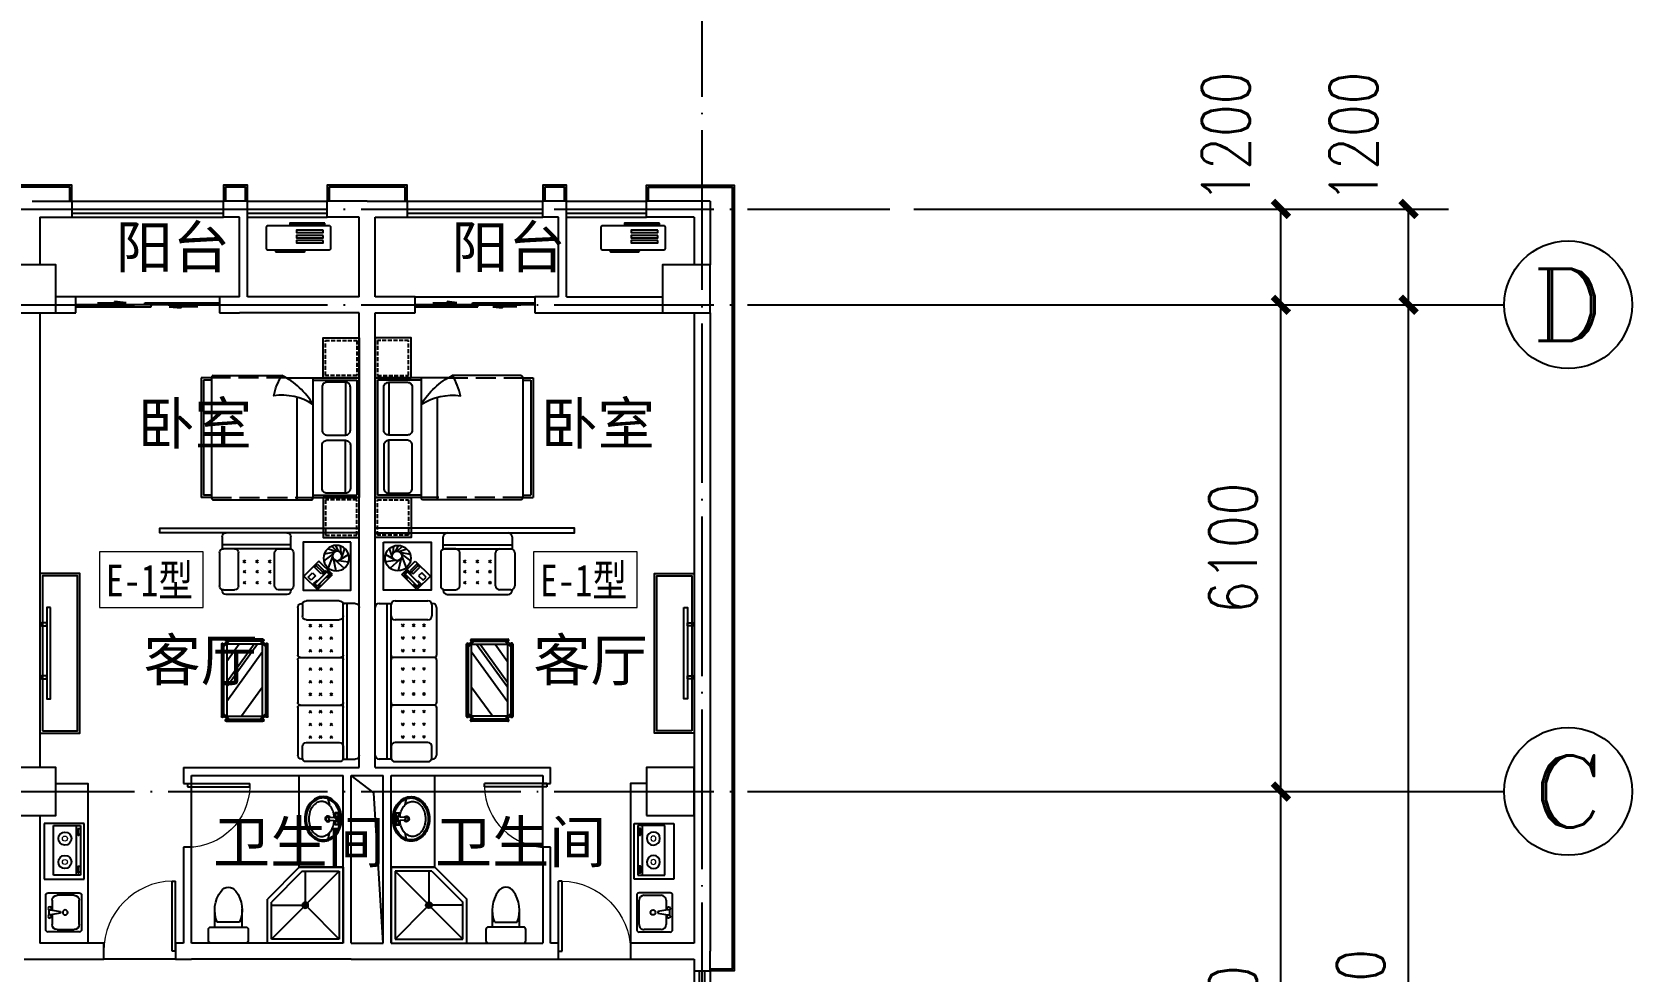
# Model space of a CAD drawing. Extents: x 122060 to 300410, y -425997 to -174060.
# Drawn here: x 241098 to 261150, y -328451 to -316682 of the extents above; entities that cross this region are included whole.
import ezdxf
from ezdxf.enums import TextEntityAlignment as Align

# ---------------------------------------------------------------- set-up
doc = ezdxf.new("R2010")
doc.units = 0
doc.header["$LTSCALE"] = 1000
doc.header["$MEASUREMENT"] = 0
doc.linetypes.add('DASH', pattern=[0.35, 0.25, -0.1])
doc.linetypes.add('DOTE', pattern=[2.42, 2, -0.2, 0.02, -0.2])
doc.layers.get('0').update_dxf_attribs({"linetype": 'CONTINUOUS'})
doc.layers.get('Defpoints').update_dxf_attribs({"linetype": 'CONTINUOUS'})
for name, color, linetype in [('AXIS', 3, 'CONTINUOUS'), ('AXIS_TEXT', 7, 'CONTINUOUS'), ('BALCONY', 6, 'CONTINUOUS'), ('DOTE', 1, 'CONTINUOUS'), ('WALL', 255, 'CONTINUOUS'), ('WINDOW', 4, 'CONTINUOUS'), ('WR-COLUMN', 255, 'CONTINUOUS'), ('WR-WALL', 255, 'CONTINUOUS'), ('厨卫', 8, 'CONTINUOUS'), ('家具', 8, 'CONTINUOUS'), ('平面看线', 8, 'CONTINUOUS'), ('石材', 41, 'CONTINUOUS'), ('空调', 8, 'CONTINUOUS')]:
    doc.layers.add(name, color=color, linetype=linetype)
doc.layers.add('PUB_TEXT', color=7, linetype='CONTINUOUS', lineweight=0)
doc.styles.add('_TCH_AXIS', font='COMPLEX', dxfattribs={"bigfont": 'GBCBIG'})
doc.styles.add('COMPLEX', font='COMPLEX')
doc.styles.add('dim_font', font='SIMPLEX.shx', dxfattribs={"width": 0.8})
doc.styles.add('宋体', font='SimSun.ttf')
doc.styles.add('黑体', font='SIMHEI.TTF', dxfattribs={"width": 0.8})
doc.dimstyles.new('DIMN200', dxfattribs={"dimscale": 2, "dimtxt": 300, "dimasz": 100, "dimexe": 250, "dimexo": 300, "dimgap": 150, "dimtad": 1, "dimdec": 0, "dimzin": 0, "dimdsep": 46, "dimtxsty": 'dim_font', "dimblk": 'ARCHTICK', "dimcen": 0.09, "dimclrt": 7, "dimazin": 2, "dimtfac": 1, "dimtdec": 0, "dimtix": 1, "dimtmove": 2, "dimatfit": 3, "dimfxl": 0, "dimtolj": 1, "dimtzin": 0, "dimarcsym": 0})

# ---------------------------------------------------------------- blocks, each defined once
blk = doc.blocks.new('dgfgf')
at = {"layer": '家具'}
blk.add_lwpolyline([(7597, -62676), (7147, -62676), (7147, -63176), (7597, -63176), (7597, -62676), (7517, -62676)], dxfattribs=at)
at = {"layer": '家具', "color": 251, "linetype": 'DASH', "ltscale": 0.2}
blk.add_lwpolyline([(7567, -62706), (7177, -62706), (7177, -63146), (7567, -63146)], close=True, dxfattribs=at)
blk = doc.blocks.new('A$C72813290')
at = {"layer": '家具'}
for p, q in [((579, 500), (579, 2010)), ((1830, 2030), (599, 2030)), ((779, 753), (779, 2030)), ((579, 2000), (0, 2000)), ((0, 500), (0, 2000)), ((30, 530), (30, 1970)), ((579, 1970), (30, 1970)), ((170, 1945), (170, 1283)), ((1850, 500), (1850, 2000)), ((1850, 2000), (1980, 2000)), ((1850, 1970), (1950, 1970)), ((1950, 530), (1950, 1970)), ((1980, 500), (1980, 2000)), ((170, 555), (170, 1217)), ((912, 500), (0, 500)), ((579, 530), (30, 530)), ((1830, 470), (967, 470)), ((1850, 530), (1950, 530)), ((1850, 500), (1980, 500))]:
    blk.add_line(p, q, dxfattribs=at)
at = {"layer": '家具', "linetype": 'DASH'}
for p, q in [((1850, 2000), (579, 2000)), ((912, 500), (1850, 500))]:
    blk.add_line(p, q, dxfattribs=at)
at = {"layer": '家具'}
for points in [[(170, 1945), (405, 1945, -0.414214), (465, 1885), (465, 1343, -0.414214), (405, 1283), (170, 1283, -0.414214), (110, 1343), (110, 1885, -0.414214)], [(170, 555), (405, 555, 0.414214), (465, 615), (465, 1157, 0.414214), (405, 1217), (170, 1217, 0.414214), (110, 1157), (110, 615, 0.414214)]]:
    blk.add_lwpolyline(points, format="xyb", close=True, dxfattribs=at)
blk.add_lwpolyline([(579, 833, 0.180302), (1071, 725, -0.088637), (967, 470, 28871.271551)], format="xyb", dxfattribs=at)
for centre, radius, start, end in [((599, 2010), 20, 90, 180), ((1819, 2001), 30.7, 357.6884, 69.6917), ((1392, 1313), 944, 210.6075, 243.2773), ((1819, 499), 30.7, 290.3566, 2.3152)]:
    blk.add_arc(centre, radius, start, end, dxfattribs=at)
blk.add_blockref('dgfgf', (-7147, 65176), dxfattribs=at)
at = {"layer": '家具', "xscale": -1, "rotation": 180}
blk.add_blockref('dgfgf', (-7147, -62676), dxfattribs=at)
blk = doc.blocks.new('asfdgdfhfgj')
at = {"layer": '家具'}
for p, q in [((253, 470), (-697, 470)), ((-697, 470), (-697, -80)), ((203, 420), (-647, 420)), ((-647, 420), (-647, -42)), ((-647, 420), (203, -430)), ((203, 420), (-196, 22)), ((203, -430), (203, 420)), ((253, -480), (253, 470)), ((-222, -5), (-222, 20)), ((-297, -480), (-697, -80)), ((-647, -5), (-260, -5)), ((-260, -430), (-647, -42)), ((-247, -5), (-222, -5)), ((-222, -5), (-197, -5)), ((-222, -30), (-222, -5)), ((-222, -430), (-222, -42)), ((-297, -480), (253, -480)), ((-260, -430), (203, -430))]:
    blk.add_line(p, q, dxfattribs=at)
for radius in [37.5, 25]:
    blk.add_circle((-222, -5), radius, dxfattribs=at)
blk = doc.blocks.new('asfdfgfhfg')
at = {"layer": '家具', "color": 6}
for p, q in [((-683, 1543), (-673, 1632)), ((-651, 1566), (-616, 1640)), ((-632, 1568), (-564, 1629)), ((-677, 1466), (-777, 1525)), ((-649, 1450), (-776, 1433)), ((-694, 1502), (-729, 1600)), ((-609, 1454), (-722, 1355)), ((-583, 1478), (-618, 1320)), ((-611, 1564), (-511, 1595)), ((-598, 1556), (-471, 1530)), ((-581, 1533), (-467, 1445)), ((-575, 1501), (-521, 1357))]:
    blk.add_line(p, q, dxfattribs=at)
at = {"layer": '家具'}
for p, q in [((-54, 1595), (-54, 1745)), ((-54, 1645), (809, 1645)), ((-4, 1795), (759, 1795)), ((809, 1745), (809, 1592)), ((-575, 1274), (-405, 1443)), ((-386, 1406), (-471, 1321)), ((-405, 1443), (-216, 1255)), ((-348, 1368), (-386, 1406)), ((-87, 1545), (-87, 1134)), ((-54, 1595), (809, 1595)), ((102, 1595), (-37, 1595)), ((152, 1134), (152, 1545)), ((198, 1453), (229, 1423)), ((229, 1453), (198, 1423)), ((356, 1453), (386, 1423)), ((386, 1453), (356, 1423)), ((514, 1453), (544, 1423)), ((544, 1453), (514, 1423)), ((602, 1134), (602, 1545)), ((652, 1595), (792, 1595)), ((842, 1545), (842, 1134)), ((-386, 1085), (-575, 1274)), ((-556, 1274), (-509, 1227)), ((-504, 1326), (-551, 1278)), ((-551, 1278), (-509, 1236)), ((-532, 1278), (-504, 1307)), ((-532, 1278), (-381, 1128)), ((-509, 1236), (-499, 1245)), ((-509, 1227), (-495, 1241)), ((-462, 1283), (-504, 1326)), ((-353, 1156), (-504, 1307)), ((-452, 1283), (-499, 1330)), ((-471, 1321), (-433, 1283)), ((-471, 1274), (-462, 1283)), ((-466, 1269), (-452, 1283)), ((-452, 1302), (-367, 1387)), ((-433, 1283), (-348, 1368)), ((-216, 1255), (-386, 1085)), ((-325, 1297), (-363, 1260)), ((-363, 1260), (-306, 1203)), ((-268, 1241), (-325, 1297)), ((-306, 1203), (-268, 1241)), ((198, 1326), (229, 1296)), ((229, 1326), (198, 1296)), ((356, 1326), (386, 1296)), ((386, 1326), (356, 1296)), ((514, 1326), (544, 1296)), ((544, 1326), (514, 1296)), ((-424, 1151), (-414, 1161)), ((-381, 1109), (-424, 1151)), ((-386, 1189), (-377, 1198)), ((-334, 1156), (-381, 1109)), ((-381, 1128), (-353, 1156)), ((-377, 1198), (-334, 1156)), ((-54, 1084), (-54, 1075)), ((-37, 1084), (102, 1084)), ((-4, 1025), (759, 1025)), ((198, 1189), (229, 1159)), ((229, 1189), (198, 1159)), ((386, 1189), (356, 1159)), ((356, 1189), (386, 1159)), ((514, 1189), (544, 1159)), ((544, 1189), (514, 1159)), ((792, 1084), (652, 1084)), ((809, 1084), (809, 1075)), ((-909, -988), (-909, 862)), ((-859, 912), (-706, 912)), ((-759, -1038), (-759, 912)), ((-709, -1038), (-709, 912)), ((-709, 755), (-709, 896)), ((-659, 946), (-247, 946)), ((-197, 912), (-189, 912)), ((-197, 896), (-197, 755)), ((-139, 862), (-139, 264)), ((-247, 705), (-659, 705)), ((-546, 651), (-576, 620)), ((-546, 620), (-576, 651)), ((-409, 651), (-439, 620)), ((-409, 620), (-439, 651)), ((-282, 651), (-312, 620)), ((-282, 620), (-312, 651)), ((-546, 463), (-576, 493)), ((-546, 493), (-576, 463)), ((-409, 493), (-439, 463)), ((-409, 463), (-439, 493)), ((-282, 493), (-312, 463)), ((-282, 463), (-312, 493)), ((236, -505), (236, 404)), ((246, 414), (251, 414)), ((261, 368), (333, 440)), ((261, 396), (305, 440)), ((261, -505), (261, 404)), ((287, 455), (287, 450)), ((297, 465), (756, 465)), ((297, 440), (756, 440)), ((791, 368), (719, 440)), ((791, 396), (747, 440)), ((766, 455), (766, 450)), ((791, 404), (791, -505)), ((806, 414), (801, 414)), ((816, 404), (816, -505)), ((-169, 235), (-679, 235)), ((-546, 335), (-576, 305)), ((-546, 305), (-576, 335)), ((-409, 335), (-439, 305)), ((-409, 305), (-439, 335)), ((-282, 335), (-312, 305)), ((-282, 305), (-312, 335)), ((-139, 206), (-139, -332)), ((301, 305), (751, -315)), ((364, 400), (751, -134)), ((407, 400), (751, -75)), ((595, 400), (751, 185)), ((-546, 75), (-576, 105)), ((-546, 105), (-576, 75)), ((-409, 75), (-439, 105)), ((-409, 105), (-439, 75)), ((-282, 75), (-312, 105)), ((-282, 105), (-312, 75)), ((-546, -52), (-576, -82)), ((-546, -82), (-576, -52)), ((-409, -82), (-439, -52)), ((-409, -52), (-439, -82)), ((-282, -82), (-312, -52)), ((-282, -52), (-312, -82)), ((301, -138), (565, -500)), ((-169, -361), (-679, -361)), ((-546, -240), (-576, -210)), ((-546, -210), (-576, -240)), ((-409, -240), (-439, -210)), ((-409, -210), (-439, -240)), ((-282, -240), (-312, -210)), ((-282, -210), (-312, -240)), ((-139, -390), (-139, -988)), ((-546, -431), (-576, -461)), ((-546, -461), (-576, -431)), ((-546, -619), (-576, -588)), ((-546, -588), (-576, -619)), ((-409, -431), (-439, -461)), ((-409, -461), (-439, -431)), ((-409, -588), (-439, -619)), ((-409, -619), (-439, -588)), ((-282, -431), (-312, -461)), ((-282, -461), (-312, -431)), ((-282, -588), (-312, -619)), ((-282, -619), (-312, -588)), ((246, -515), (251, -515)), ((261, -468), (333, -540)), ((261, -496), (305, -540)), ((287, -555), (287, -550)), ((756, -540), (297, -540)), ((756, -565), (297, -565)), ((791, -468), (719, -540)), ((791, -496), (747, -540)), ((766, -555), (766, -550)), ((806, -515), (801, -515)), ((-546, -746), (-576, -776)), ((-546, -776), (-576, -746)), ((-409, -746), (-439, -776)), ((-409, -776), (-439, -746)), ((-282, -746), (-312, -776)), ((-282, -776), (-312, -746)), ((-709, -881), (-709, -1021)), ((-247, -831), (-659, -831)), ((-197, -1021), (-197, -881)), ((-709, -1038), (-859, -1038)), ((-659, -1071), (-247, -1071)), ((-197, -1038), (-189, -1038))]:
    blk.add_line(p, q, dxfattribs=at)
for points in [[(-805, 1679), (-205, 1679), (-205, 1079), (-805, 1079)], [(301, 400), (751, 400), (751, -500), (301, -500)]]:
    blk.add_lwpolyline(points, close=True, dxfattribs=at)
at = {"layer": '家具', "color": 6}
for centre, radius in [((-623, 1480), 160), ((-634, 1508), 60)]:
    blk.add_circle(centre, radius, dxfattribs=at)
at = {"layer": '家具'}
for centre, radius, start, end in [((-4, 1745), 50, 90, 180), ((759, 1745), 50, 0, 90), ((-37, 1545), 50, 90, 180), ((102, 1545), 50, 0, 90), ((652, 1545), 50, 90, 180), ((792, 1545), 50, 0, 90), ((-37, 1134), 50, 180, 270), ((-4, 1075), 50, 180, 270), ((102, 1134), 50, 270, 0), ((652, 1134), 50, 180, 270), ((759, 1075), 50, 270, 0), ((792, 1134), 50, 270, 0), ((-859, 862), 50, 90, 180), ((-659, 896), 50, 90, 180), ((-247, 896), 50, 0, 90), ((-189, 862), 50, 0, 90), ((-659, 755), 50, 180, 270), ((-247, 755), 50, 270, 0), ((246, 404), 10, 90, 180), ((251, 404), 10, 0, 90), ((297, 455), 10, 90, 180), ((297, 450), 10, 180, 270), ((756, 455), 10, 0, 90), ((756, 450), 10, 270, 0), ((801, 404), 10, 90, 180), ((806, 404), 10, 0, 90), ((-679, 265), 30, 180, 270), ((-679, 205), 30, 90, 180), ((-169, 265), 30, 270, 0), ((-169, 205), 30, 0, 90), ((-679, -331), 30, 180, 270), ((-679, -391), 30, 90, 180), ((-169, -331), 30, 270, 0), ((-169, -391), 30, 0, 90), ((246, -505), 10, 180, 270), ((251, -505), 10, 270, 0), ((297, -550), 10, 90, 180), ((297, -555), 10, 180, 270), ((756, -550), 10, 0, 90), ((756, -555), 10, 270, 0), ((801, -505), 10, 180, 270), ((806, -505), 10, 270, 0), ((-859, -988), 50, 180, 270), ((-659, -881), 50, 90, 180), ((-247, -881), 50, 0, 90), ((-189, -988), 50, 270, 0), ((-659, -1021), 50, 180, 270), ((-247, -1021), 50, 270, 0)]:
    blk.add_arc(centre, radius, start, end, dxfattribs=at)
at = {"layer": '家具', "style": 'dim_font', "width": 0.8, "flags": 9}
for tag, p, rotation in [('YSIZE', (377, 1795), 180), ('XSIZE', (377, 1795), 180), ('YSIZE', (-909, -63), 270), ('XSIZE', (-909, -63), 270)]:
    blk.add_attdef(tag, p, '', height=0.5, rotation=rotation, dxfattribs=at)
blk = doc.blocks.new('A$C2FB07499')
at = {"layer": '家具', "ltscale": 0.5}
blk.add_lwpolyline([(500, 0), (0, 0), (0, 2000), (500, 2000)], close=True, dxfattribs=at)
at = {"layer": '家具', "color": 251, "ltscale": 40}
for points in [[(470, 30), (30, 30), (30, 1970), (470, 1970)], [(368, 1572), (415, 1572), (415, 428), (368, 428)], [(415, 1381), (480, 1381), (480, 1343), (415, 1343)], [(415, 717), (480, 717), (480, 679), (415, 679)]]:
    blk.add_lwpolyline(points, close=True, dxfattribs=at)
blk = doc.blocks.new('safedgdhgfh')
at = {"layer": '厨卫', "linetype": 'Continuous'}
for p, q in [((-352, -356), (-352, 344)), ((-352, 344), (148, 344)), ((148, 344), (148, -356)), ((148, -356), (-352, -356))]:
    blk.add_line(p, q, dxfattribs=at)
at = {"layer": '厨卫'}
for p, q in [((103, 293), (-239, 293)), ((-239, 293), (-239, -330)), ((47, -330), (47, 293)), ((103, -330), (103, 293)), ((-239, -330), (103, -330))]:
    blk.add_line(p, q, dxfattribs=at)
at = {"layer": '厨卫', "lineweight": 13}
for p, q in [((71, 268), (81, 268)), ((96, 251), (79, 251)), ((79, 251), (79, 186)), ((96, 186), (96, 251)), ((70, 176), (81, 176)), ((79, 186), (96, 186)), ((70, -297), (81, -297)), ((71, -205), (81, -205)), ((79, -222), (79, -287)), ((96, -222), (79, -222)), ((79, -287), (96, -287)), ((96, -287), (96, -222))]:
    blk.add_line(p, q, dxfattribs=at)
for points in [[(71, 268, 0.259034), (67, 266, 0.076276), (63, 254, 0.036515), (60, 241, 0.026615), (59, 222, 0.026615), (60, 203, 0.036515), (63, 189, 0.076276), (67, 178, 0.259034), (71, 176, 0.078462), (72, 176, 0.056762)], [(81, 268, 0.259034), (78, 266, 0.076276), (73, 254, 0.036515), (71, 241, 0.026615), (70, 222, 0.026615), (71, 203, 0.036515), (73, 189, 0.076276), (78, 178, 0.259034), (81, 176, 0.259034), (85, 178, 0.056762), (89, 186, 0.036515)], [(91, 251, 0.008736), (90, 254, 0.076276), (85, 266, 0.259034), (81, 268, 0.259034)], [(71, -205, 0.259034), (67, -207, 0.076276), (63, -219, 0.036515), (60, -232, 0.026615), (59, -251, 0.026615), (60, -270, 0.036515), (63, -284, 0.076276), (67, -295, 0.259034), (71, -297, 0.078462), (72, -297, 0.056762)], [(81, -205, 0.259034), (78, -207, 0.076276), (73, -219, 0.036515), (71, -232, 0.026615), (70, -251, 0.026615), (71, -270, 0.036515), (73, -284, 0.076276), (78, -295, 0.259034), (81, -297, 0.259034), (85, -295, 0.056762), (89, -287, 0.036515)], [(91, -222, 0.008736), (90, -219, 0.076276), (85, -207, 0.259034), (81, -205, 0.259034)]]:
    blk.add_lwpolyline(points, format="xyb", dxfattribs=at)
at = {"layer": '厨卫', "linetype": 'Continuous'}
for centre, start, end in [((-94, 128), 270, 269.036), ((-94, -165), 90.964, 90)]:
    blk.add_arc(centre, 82.5, start, end, dxfattribs=at)
at = {"layer": '厨卫', "linetype": 'Continuous', "lineweight": 13}
for centre, start, end in [((-94, 128), 270, 269.3468), ((-94, -165), 90.6532, 90)]:
    blk.add_arc(centre, 31.6, start, end, dxfattribs=at)
blk = doc.blocks.new('空调机')
at = {"layer": '空调', "color": 8}
for p, q in [((2416849, -275305), (2416496, -275305)), ((2416486, -275315), (2416486, -275325)), ((2416859, -275325), (2416859, -275315))]:
    blk.add_line(p, q, dxfattribs=at)
blk.add_lwpolyline([(2416186, -275325), (2416946, -275325, -0.414214), (2416966, -275345), (2416966, -275615, -0.414214), (2416946, -275635), (2416186, -275635, -0.414214), (2416166, -275615), (2416166, -275345, -0.414214)], format="xyb", close=True, dxfattribs=at)
for points in [[(2416256, -275445), (2416592, -275445), (2416592, -275416), (2416256, -275416)], [(2416256, -275511), (2416592, -275511), (2416592, -275482), (2416256, -275482)], [(2416235, -275664), (2416675, -275664), (2416675, -275649), (2416235, -275649)], [(2416256, -275577), (2416592, -275577), (2416592, -275548), (2416256, -275548)]]:
    blk.add_lwpolyline(points, close=True, dxfattribs=at)
for centre, start, end in [((2416496, -275315), 90, 180), ((2416849, -275315), 0, 90)]:
    blk.add_arc(centre, 10, start, end, dxfattribs=at)
blk = doc.blocks.new('_ArchTick')
at = {"color": 0, "linetype": 'ByBlock', "const_width": 0.4}
blk.add_lwpolyline([(-0.5, -0.5), (0.5, 0.5)], dxfattribs=at)
blk = doc.blocks.new('*D96')
at = {"layer": 'AXIS', "color": 0, "lineweight": -2}
for p, q in [((252150, -326201), (257250, -326201)), ((256750, -332201), (256750, -326201)), ((252150, -332201), (257250, -332201))]:
    blk.add_line(p, q, dxfattribs=at)
at = {"layer": 'Defpoints', "color": 0}
for p in [(251550, -326201), (256750, -326201), (251550, -332201)]:
    blk.add_point(p, dxfattribs=at)
at = {"layer": 'AXIS', "color": 0, "lineweight": -2, "xscale": 200, "yscale": 200, "zscale": 200}
for p, rotation in [((256750, -326201), 90), ((256750, -332201), 270)]:
    blk.add_blockref('_ArchTick', p, dxfattribs=dict(at, rotation=rotation))
at = {"layer": 'AXIS', "color": 7, "insert": (256150, -329201), "char_height": 600, "attachment_point": 5, "rotation": 90, "style": 'dim_font'}
blk.add_mtext('\\A1;6000', dxfattribs=at)
blk = doc.blocks.new('*D97')
at = {"layer": 'AXIS', "color": 0, "lineweight": -2}
for p, q in [((252150, -320101), (257250, -320101)), ((256750, -326201), (256750, -320101)), ((252150, -326201), (257250, -326201))]:
    blk.add_line(p, q, dxfattribs=at)
at = {"layer": 'Defpoints', "color": 0}
for p in [(251550, -320101), (256750, -320101), (251550, -326201)]:
    blk.add_point(p, dxfattribs=at)
at = {"layer": 'AXIS', "color": 0, "lineweight": -2, "xscale": 200, "yscale": 200, "zscale": 200}
for p, rotation in [((256750, -320101), 90), ((256750, -326201), 270)]:
    blk.add_blockref('_ArchTick', p, dxfattribs=dict(at, rotation=rotation))
at = {"layer": 'AXIS', "color": 7, "insert": (256150, -323151), "char_height": 600, "attachment_point": 5, "rotation": 90, "style": 'dim_font'}
blk.add_mtext('\\A1;6100', dxfattribs=at)
blk = doc.blocks.new('*D98')
at = {"layer": 'AXIS', "color": 0, "lineweight": -2}
for p, q in [((252150, -318901), (257250, -318901)), ((256750, -320101), (256750, -318901)), ((252150, -320101), (257250, -320101))]:
    blk.add_line(p, q, dxfattribs=at)
at = {"layer": 'Defpoints', "color": 0}
for p in [(251550, -318901), (256750, -318901), (251550, -320101)]:
    blk.add_point(p, dxfattribs=at)
at = {"layer": 'AXIS', "color": 0, "lineweight": -2, "xscale": 200, "yscale": 200, "zscale": 200}
for p, rotation in [((256750, -318901), 90), ((256750, -320101), 270)]:
    blk.add_blockref('_ArchTick', p, dxfattribs=dict(at, rotation=rotation))
at = {"layer": 'AXIS', "color": 7, "insert": (256060, -318001), "char_height": 600, "attachment_point": 5, "rotation": 90, "style": 'dim_font'}
blk.add_mtext('\\A1;1200', dxfattribs=at)
blk = doc.blocks.new('*D100')
at = {"layer": 'AXIS', "color": 0, "lineweight": -2}
for p, q in [((252150, -320101), (258850, -320101)), ((258350, -338301), (258350, -320101)), ((252150, -338301), (258850, -338301))]:
    blk.add_line(p, q, dxfattribs=at)
at = {"layer": 'Defpoints', "color": 0}
for p in [(251550, -320101), (258350, -320101), (251550, -338301)]:
    blk.add_point(p, dxfattribs=at)
at = {"layer": 'AXIS', "color": 0, "lineweight": -2, "xscale": 200, "yscale": 200, "zscale": 200}
for p, rotation in [((258350, -320101), 90), ((258350, -338301), 270)]:
    blk.add_blockref('_ArchTick', p, dxfattribs=dict(at, rotation=rotation))
at = {"layer": 'AXIS', "color": 7, "insert": (257750, -329201), "char_height": 600, "attachment_point": 5, "rotation": 90, "style": 'dim_font'}
blk.add_mtext('\\A1;18200', dxfattribs=at)
blk = doc.blocks.new('*D101')
at = {"layer": 'AXIS', "color": 0, "lineweight": -2}
for p, q in [((252150, -318901), (258850, -318901)), ((258350, -320101), (258350, -318901)), ((252150, -320101), (258850, -320101))]:
    blk.add_line(p, q, dxfattribs=at)
at = {"layer": 'Defpoints', "color": 0}
for p in [(251550, -318901), (258350, -318901), (251550, -320101)]:
    blk.add_point(p, dxfattribs=at)
at = {"layer": 'AXIS', "color": 0, "lineweight": -2, "xscale": 200, "yscale": 200, "zscale": 200}
for p, rotation in [((258350, -318901), 90), ((258350, -320101), 270)]:
    blk.add_blockref('_ArchTick', p, dxfattribs=dict(at, rotation=rotation))
at = {"layer": 'AXIS', "color": 7, "insert": (257660, -318001), "char_height": 600, "attachment_point": 5, "rotation": 90, "style": 'dim_font'}
blk.add_mtext('\\A1;1200', dxfattribs=at)
blk = doc.blocks.new('_FZHK')
blk.add_lwpolyline([(-0.5, -0.5), (0.5, -0.5), (0.5, 0.5), (-0.5, 0.5)], close=True)
blk = doc.blocks.new('$plan$00001613')
at = {"layer": '厨卫'}
for p, q in [((-260, -140), (-260, 140)), ((-200, 170), (-200, -170))]:
    blk.add_line(p, q, dxfattribs=at)
blk.add_lwpolyline([(-430, -170), (-200, -170), (-200, -220, 0.414214), (-170, -250), (-30, -250, 0.414214), (0, -220), (0, 220, 0.414214), (-30, 250), (-170, 250, 0.414214), (-200, 220), (-200, 170), (-430, 170)], format="xyb", dxfattribs=at)
for centre, radius, start, end in [((-590, 0), 110, 123.4509, 236.5491), ((-413, -227), 398, 67.4505, 126.6381), ((-413, 227), 398, 233.3619, 292.5495)]:
    blk.add_arc(centre, radius, start, end, dxfattribs=at)
blk = doc.blocks.new('$DorLib2D$00000001')
for p, q in [((0.45, 0.975), (0.5, 0.975)), ((0.45, 0), (0.45, 0.975)), ((0.5, 0), (0.5, 0.975)), ((0.5, 0), (0.45, 0))]:
    blk.add_line(p, q)
at = {"lineweight": 13}
blk.add_arc((0.475, 0), 0.975, 91.4693, 180, dxfattribs=at)
blk = doc.blocks.new('$plan$00001629')
for p, q in [((-252, -170), (-172, -150)), ((-75, -35), (-75, -85)), ((-75, -35), (75, -35)), ((-75, -85), (-21, -85)), ((-16, -146), (-25, -35)), ((16, -146), (25, -35)), ((21, -85), (75, -85)), ((75, -35), (75, -85)), ((172, -150), (252, -170))]:
    blk.add_line(p, q)
for centre, radius in [((-50, -60), 20), ((1, -60), 10), ((50, -60), 20)]:
    blk.add_circle(centre, radius)
for centre, radius, start, end in [((0, -340), 340, 90, 108.7907), ((0, -340), 340, 71.2093, 90), ((-90, -230), 190, 153.24, 180), ((-90, -230), 173, 153.24, 180), ((-46, -252), 239, 129.4007, 153.24), ((-46, -252), 222, 129.4007, 153.24), ((-102, -250), 118, 150.3366, 180), ((-53, -278), 174, 126.0274, 150.3366), ((-18, -286), 283, 108.7907, 129.4007), ((-18, -286), 266, 108.7907, 129.4007), ((-21, -322), 229, 106.7647, 126.0274), ((0, -340), 323, 90, 108.7907), ((0, -391), 301, 93.9271, 106.7647), ((0, -170), 35, 118.7783, 61.2217), ((0, -170), 25, 129.0728, 50.9272), ((0, -146), 16.3, 180, 0), ((0, -340), 323, 71.2093, 90), ((0, -391), 301, 73.2353, 86.0729), ((21, -322), 229, 53.9726, 73.2353), ((18, -286), 266, 50.5993, 71.2093), ((18, -286), 283, 50.5993, 71.2093), ((53, -278), 174, 29.6634, 53.9726), ((46, -252), 222, 26.76, 50.5993), ((46, -252), 239, 26.76, 50.5993), ((102, -250), 118, 0, 29.6634), ((90, -230), 173, 0, 26.76), ((90, -230), 190, 0, 26.76), ((-90, -230), 190, 180, 206.76), ((-90, -230), 173, 180, 206.76), ((-46, -208), 239, 206.76, 230.5993), ((-46, -208), 222, 206.76, 230.5993), ((-102, -250), 118, 180, 209.6634), ((-53, -222), 174, 209.6634, 233.9726), ((-18, -174), 283, 230.5993, 251.2093), ((-18, -174), 266, 230.5993, 251.2093), ((-21, -178), 229, 233.9726, 253.2353), ((0, -109), 301, 253.2353, 270), ((0, -109), 301, 270, 286.7647), ((21, -178), 229, 286.7647, 306.0274), ((18, -174), 266, 288.7907, 309.4007), ((18, -174), 283, 288.7907, 309.4007), ((53, -222), 174, 306.0274, 330.3366), ((46, -208), 222, 309.4007, 333.24), ((46, -208), 239, 309.4007, 333.24), ((102, -250), 118, 330.3366, 0), ((90, -230), 173, 333.24, 0), ((90, -230), 190, 333.24, 0), ((0, -120), 340, 251.2093, 270), ((0, -120), 323, 251.2093, 270), ((0, -120), 323, 270, 288.7907), ((0, -120), 340, 270, 288.7907)]:
    blk.add_arc(centre, radius, start, end)
blk = doc.blocks.new('$plan$00000356')
at = {"color": 0, "linetype": 'ByBlock'}
for p, q in [((215, 0), (-215, 0)), ((-245, -31), (-245, -419)), ((-215, -358), (-215, -143)), ((-153, -82), (-26, -82)), ((-31, -41), (31, -41)), ((-31, -61), (-10, -184)), ((-10, -184), (10, -184)), ((10, -184), (31, -61)), ((26, -82), (153, -82)), ((215, -143), (215, -358)), ((245, -419), (245, -31)), ((-215, -450), (215, -450)), ((153, -419), (-153, -419))]:
    blk.add_line(p, q, dxfattribs=at)
for centre, radius in [((-51, -51), 20.5), ((51, -51), 20.5), ((0, -245), 30.7)]:
    blk.add_circle(centre, radius, dxfattribs=at)
for centre, radius, start, end in [((-215, -31), 30.7, 90, 180), ((-153, -143), 61.4, 90, 180), ((153, -143), 61.4, 0, 90), ((215, -31), 30.7, 0, 90), ((-153, -358), 61.4, 180, 270), ((153, -358), 61.4, 270, 0), ((-215, -419), 30.7, 180, 270), ((215, -419), 30.7, 270, 0)]:
    blk.add_arc(centre, radius, start, end, dxfattribs=at)
blk = doc.blocks.new('$DorLib2D$00000131')
at = {"color": 0, "linetype": 'Continuous'}
for p, q in [((-0.5, 0.125), (-0.5, 0)), ((0.019, 0.125), (-0.5, 0.125)), ((0.019, 0), (0.019, 0.125)), ((0.15, 0.125), (0.232, 0.197)), ((0.35, 0.125), (0.15, 0.125)), ((0.232, 0.197), (0.232, 0.125)), ((-0.5, 0), (0.019, 0)), ((-0.024, 0), (0.5, 0)), ((-0.024, -0.125), (-0.024, 0)), ((0.5, 0), (0.5, -0.125)), ((-0.35, -0.125), (-0.15, -0.125)), ((-0.232, -0.197), (-0.232, -0.125)), ((-0.15, -0.125), (-0.232, -0.197)), ((0.5, -0.125), (-0.024, -0.125))]:
    blk.add_line(p, q, dxfattribs=at)
blk = doc.blocks.new('$TCHSYS$WIN2D')
for p, q in [((-0.5, 0.5), (0.5, 0.5)), ((-0.5, 0.5), (-0.5, -0.5)), ((0.5, 0.5), (0.5, -0.5)), ((0.5, 0.167), (-0.5, 0.167)), ((0.5, -0.167), (-0.5, -0.167)), ((-0.5, -0.5), (0.5, -0.5))]:
    blk.add_line(p, q)
blk = doc.blocks.new('_AXISO')
blk.add_circle((0, 0), 0.5)
at = {"layer": 'AXIS_TEXT', "style": 'COMPLEX', "width": 1.041667}
blk.add_attdef('A', text='', height=0.56, dxfattribs=at).set_placement((-0.25, -0.28), (0.25, -0.28), align=Align.FIT)

msp = doc.modelspace()

# ---------------------------------------------------------------- linework, layer by layer
at = {"layer": 'AXIS'}
for p, q in [((251549.9, -320101.1), (259549.9, -320101.1)), ((251549.9, -326201.1), (259549.9, -326201.1))]:
    msp.add_line(p, q, dxfattribs=at)
at = {"layer": 'BALCONY', "color": 8}
for p, q in [((241598.2, -318801.1), (243498.2, -318801.1)), ((243798.2, -318801.1), (244798.2, -318801.1)), ((245798.2, -318801.1), (247498.2, -318801.1)), ((247798.2, -318801.1), (248798.2, -318801.1)), ((241598.2, -319001.1), (243498.2, -319001.1)), ((243798.2, -319001.1), (244798.2, -319001.1)), ((245798.2, -319001.1), (247498.2, -319001.1)), ((247798.2, -319001.1), (248798.2, -319001.1))]:
    msp.add_line(p, q, dxfattribs=at)
at = {"layer": 'BALCONY'}
for p, q in [((241598.2, -318901.1), (243498.2, -318901.1)), ((241598.2, -318951.1), (243498.2, -318951.1)), ((243798.2, -318901.1), (244798.2, -318901.1)), ((243798.2, -318951.1), (244798.2, -318951.1)), ((245798.2, -318901.1), (247498.2, -318901.1)), ((245798.2, -318951.1), (247498.2, -318951.1)), ((247798.2, -318901.1), (248798.2, -318901.1)), ((247798.2, -318951.1), (248798.2, -318951.1))]:
    msp.add_line(p, q, dxfattribs=at)
at = {"layer": 'DOTE', "linetype": 'DOTE'}
for p, q in [((249498.2, -341693.9), (249498.2, -316272.1)), ((150843.1, -318901.1), (251849.9, -318901.1)), ((150843.1, -320101.1), (251849.9, -320101.1)), ((150843.1, -326201.1), (251849.9, -326201.1))]:
    msp.add_line(p, q, dxfattribs=at)
at = {"layer": 'PUB_TEXT'}
for points in [[(243243, -323195.5), (241943, -323195.5), (241943, -323895.5), (243243, -323895.5)], [(248684.2, -323195.5), (247384.2, -323195.5), (247384.2, -323895.5), (248684.2, -323895.5)]]:
    msp.add_lwpolyline(points, close=True, dxfattribs=at)
at = {"layer": 'WALL'}
for p, q in [((245198.2, -320001.1), (245198.2, -319001.1)), ((245398.2, -320001.1), (245398.2, -319001.1)), ((241648.2, -320001.1), (241398.2, -320001.1)), ((241648.2, -320201.1), (241648.2, -320001.1)), ((243698.2, -320001.1), (243448.2, -320001.1)), ((243448.2, -320001.1), (243448.2, -320201.1)), ((245198.2, -320001.1), (243798.2, -320001.1)), ((245898.2, -320001.1), (245398.2, -320001.1)), ((245898.2, -320201.1), (245898.2, -320001.1)), ((247698.2, -320001.1), (247398.2, -320001.1)), ((247398.2, -320001.1), (247398.2, -320201.1)), ((247798.2, -320001.1), (248998.2, -320001.1)), ((241398.2, -320201.1), (241648.2, -320201.1)), ((243448.2, -320201.1), (243698.2, -320201.1)), ((245198.2, -320201.1), (243698.2, -320201.1)), ((245198.2, -325901.1), (245198.2, -320201.1)), ((245398.2, -325901.1), (245398.2, -320201.1)), ((245398.2, -320201.1), (245898.2, -320201.1)), ((247398.2, -320201.1), (247698.2, -320201.1)), ((247698.2, -320201.1), (248998.2, -320201.1)), ((242998.2, -325901.1), (245098.2, -325901.1)), ((242998.2, -325901.1), (242998.2, -326101.1)), ((243098.2, -326001.1), (244998.2, -326001.1)), ((243098.2, -326101.1), (243098.2, -326001.1)), ((244998.2, -328101.1), (244998.2, -326001.1)), ((245098.2, -325901.1), (245198.2, -325901.1)), ((245098.2, -328101.1), (245098.2, -326001.1)), ((245098.2, -326001.1), (245298.2, -326001.1)), ((245298.2, -326001.1), (245498.2, -326001.1)), ((245398.2, -325901.1), (245498.2, -325901.1)), ((245498.2, -325901.1), (247598.2, -325901.1)), ((245498.2, -328101.1), (245498.2, -326001.1)), ((245598.2, -328101.1), (245598.2, -326001.1)), ((245598.2, -326001.1), (247498.2, -326001.1)), ((247498.2, -326001.1), (247498.2, -326101.1)), ((247598.2, -326101.1), (247598.2, -325901.1)), ((242998.2, -326101.1), (243098.2, -326101.1)), ((247498.2, -326101.1), (247598.2, -326101.1)), ((243098.2, -326901.1), (242998.2, -326901.1)), ((242998.2, -326901.1), (242998.2, -328101.1)), ((243098.2, -328101.1), (243098.2, -326901.1)), ((247598.2, -326901.1), (247498.2, -326901.1)), ((247498.2, -326901.1), (247498.2, -328101.1)), ((247598.2, -328101.1), (247598.2, -326901.1)), ((241998.2, -328101.1), (241198.2, -328101.1)), ((241998.2, -328301.1), (241998.2, -328101.1)), ((242998.2, -328101.1), (242898.2, -328101.1)), ((242898.2, -328101.1), (242898.2, -328301.1)), ((244998.2, -328101.1), (243098.2, -328101.1)), ((245098.2, -328101.1), (245498.2, -328101.1)), ((245598.2, -328101.1), (247498.2, -328101.1)), ((247698.2, -328101.1), (247598.2, -328101.1)), ((247698.2, -328301.1), (247698.2, -328101.1)), ((249398.2, -328101.1), (248598.2, -328101.1)), ((248598.2, -328101.1), (248598.2, -328301.1)), ((240998.2, -328301.1), (241998.2, -328301.1)), ((242898.2, -328301.1), (243098.2, -328301.1)), ((245098.2, -328301.1), (243098.2, -328301.1)), ((245098.2, -328301.1), (245498.2, -328301.1)), ((245498.2, -328301.1), (247498.2, -328301.1)), ((247498.2, -328301.1), (247698.2, -328301.1)), ((248598.2, -328301.1), (249398.2, -328301.1))]:
    msp.add_line(p, q, dxfattribs=at)
for points in [[(245198.2, -322961.1), (242698.2, -322961.1), (242698.2, -322901.1), (245198.2, -322901.1)], [(245398.2, -322961.1), (247898.2, -322961.1), (247898.2, -322901.1), (245398.2, -322901.1)]]:
    msp.add_lwpolyline(points, dxfattribs=at)
at = {"layer": 'WINDOW'}
for p, q in [((243448.2, -320001.1), (241648.2, -320001.1)), ((245898.2, -320001.1), (247398.2, -320001.1)), ((243098.2, -326901.1), (243098.2, -326101.1)), ((247498.2, -326901.1), (247498.2, -326101.1)), ((242898.2, -328301.1), (241998.2, -328301.1)), ((247698.2, -328301.1), (248598.2, -328301.1))]:
    msp.add_line(p, q, dxfattribs=at)
at = {"layer": 'WR-WALL'}
for p, q in [((241098.2, -318801.1), (241598.2, -318801.1)), ((241598.2, -318801.1), (241598.2, -319001.1)), ((243698.2, -318801.1), (243498.2, -318801.1)), ((243498.2, -319001.1), (243498.2, -318801.1)), ((243798.2, -318801.1), (243698.2, -318801.1)), ((243798.2, -319001.1), (243798.2, -318801.1)), ((245298.2, -318801.1), (244798.2, -318801.1)), ((244798.2, -319001.1), (244798.2, -318801.1)), ((245298.2, -318801.1), (245798.2, -318801.1)), ((245798.2, -318801.1), (245798.2, -319001.1)), ((247698.2, -318801.1), (247498.2, -318801.1)), ((247498.2, -319001.1), (247498.2, -318801.1)), ((247798.2, -318801.1), (247698.2, -318801.1)), ((247798.2, -319001.1), (247798.2, -318801.1)), ((249598.2, -318801.1), (248798.2, -318801.1)), ((248798.2, -319001.1), (248798.2, -318801.1)), ((249598.2, -318801.1), (249598.2, -319601.1)), ((241198.2, -319001.1), (241198.2, -319601.1)), ((241198.2, -319001.1), (241598.2, -319001.1)), ((243698.2, -319001.1), (243498.2, -319001.1)), ((243698.2, -320001.1), (243698.2, -319001.1)), ((243798.2, -319001.1), (243798.2, -319001.1)), ((243798.2, -320001.1), (243798.2, -319001.1)), ((245198.2, -319001.1), (244798.2, -319001.1)), ((245398.2, -319001.1), (245798.2, -319001.1)), ((247698.2, -319001.1), (247498.2, -319001.1)), ((247698.2, -320001.1), (247698.2, -319001.1)), ((247798.2, -319001.1), (247798.2, -319001.1)), ((247798.2, -320001.1), (247798.2, -319001.1)), ((249398.2, -319001.1), (248798.2, -319001.1)), ((249398.2, -319001.1), (249398.2, -319601.1)), ((241198.2, -320201.1), (241198.2, -321801.1)), ((249398.2, -320201.1), (249398.2, -328101.1)), ((249598.2, -320201.1), (249598.2, -328201.1)), ((241198.2, -321801.1), (241198.2, -325901.1)), ((241198.2, -326501.1), (241198.2, -328101.1)), ((249598.2, -328451.1), (249598.2, -328201.1)), ((249398.2, -328301.1), (249398.2, -328451.1)), ((249398.2, -328451.1), (249598.2, -328451.1))]:
    msp.add_line(p, q, dxfattribs=at)
at = {"layer": '厨卫'}
for points in [[(244998.2, -327151.1), (244448.2, -327151.1), (244448.2, -326001.1)], [(245598.2, -327151.1), (246148.2, -327151.1), (246148.2, -326001.1)]]:
    msp.add_lwpolyline(points, dxfattribs=at)
at = {"layer": '家具'}
for points in [[(241398.2, -326101.1), (241798.2, -326101.1), (241798.2, -328101.1)], [(248798.2, -326101.1), (248598.2, -326101.1), (248598.2, -328101.1)]]:
    msp.add_lwpolyline(points, dxfattribs=at)
at = {"layer": '平面看线'}
msp.add_lwpolyline([(245498.2, -328101.1), (245380.1, -326219.8), (245098.2, -326001.1)], dxfattribs=at)
at = {"layer": '石材'}
for points in [[(241598.2, -318801.1), (241598.2, -318601.1), (240598.2, -318601.1), (240598.2, -318801.1)], [(243798.2, -318801.1), (243798.2, -318601.1), (243498.2, -318601.1), (243498.2, -318801.1)], [(245798.2, -318801.1), (245798.2, -318601.1), (244798.2, -318601.1), (244798.2, -318801.1)], [(247798.2, -318801.1), (247798.2, -318601.1), (247498.2, -318601.1), (247498.2, -318801.1)], [(248798.2, -318801.1), (248798.2, -318601.1), (249898.2, -318601.1), (249898.2, -328451.1), (249598.2, -328451.1)], [(241573.2, -318801.1), (241573.2, -318626.1), (240623.2, -318626.1), (240623.2, -318801.1)], [(243773.2, -318801.1), (243773.2, -318626.1), (243523.2, -318626.1), (243523.2, -318801.1)], [(245773.2, -318801.1), (245773.2, -318626.1), (244823.2, -318626.1), (244823.2, -318801.1)], [(247773.2, -318801.1), (247773.2, -318626.1), (247523.2, -318626.1), (247523.2, -318801.1)], [(248823.2, -318801.1), (248823.2, -318626.1), (249873.2, -318626.1), (249873.2, -328426.1), (249598.2, -328426.1)]]:
    msp.add_lwpolyline(points, dxfattribs=at)

# ---------------------------------------------------------------- block references
at = {"layer": 'AXIS'}
ref = msp.add_blockref('_AXISO', (260349.9, -320101.1), dxfattribs=dict(at, xscale=1600, yscale=1600, zscale=1600))
ref.add_attrib('A', 'D', dxfattribs={"layer": 'AXIS_TEXT', "height": 905.1, "style": '_TCH_AXIS', "width": 1.235294}).set_placement((259897.3, -320553.7), (260802.4, -320553.7), align=Align.FIT)
ref = msp.add_blockref('_AXISO', (260349.9, -326201.1), dxfattribs=dict(at, xscale=1600, yscale=1600, zscale=1600))
ref.add_attrib('A', 'C', dxfattribs={"layer": 'AXIS_TEXT', "height": 905.1, "style": '_TCH_AXIS', "width": 1.4}).set_placement((259897.3, -326653.7), (260802.4, -326653.7), align=Align.FIT)
at = {"layer": 'WINDOW'}
for name, p, xscale, yscale, zscale, rotation in [('$DorLib2D$00000131', (242548.2, -320101.1), 1800, -200, 1800, 180), ('$DorLib2D$00000001', (243048.2, -326501.1), 800, -800, 800, 90), ('$DorLib2D$00000001', (247548.2, -326501.1), 800, 800, 800, 90), ('$DorLib2D$00000001', (242448.2, -328201.1), -900, -900, -900, 180), ('$TCHSYS$WIN2D', (249498.2, -329201.1), 1500, -200, 1500, 270)]:
    msp.add_blockref(name, p, dxfattribs=dict(at, xscale=xscale, yscale=yscale, zscale=zscale, rotation=rotation))
for name, p, xscale, yscale, zscale in [('$DorLib2D$00000131', (246648.2, -320101.1), -1500, 200, -1500), ('$DorLib2D$00000001', (248148.2, -328201.1), -900, 900, -900)]:
    msp.add_blockref(name, p, dxfattribs=dict(at, xscale=xscale, yscale=yscale, zscale=zscale))
at = {"layer": 'WR-COLUMN', "xscale": 600, "yscale": 600, "zscale": 600}
for p in [(241098.2, -319901.1), (249298.2, -319901.1), (241098.2, -326201.1), (249098.2, -326201.1)]:
    msp.add_blockref('_FZHK', p, dxfattribs=at)
at = {"layer": '厨卫'}
for name, p, rotation in [('$plan$00001629', (244977.2, -326545.1), 270), ('safedgdhgfh', (248791.7, -326956.9), 180), ('asfdgdfhfgj', (245851, -327630.7), 180), ('$plan$00001613', (247037, -328101.1, 0), 270), ('$plan$00000356', (249126.5, -327716.8), 270)]:
    msp.add_blockref(name, p, dxfattribs=dict(at, rotation=rotation))
at = {"layer": '厨卫', "rotation": 270}
for name, p, yscale in [('$plan$00001629', (245619.1, -326545.1), -0.9999999999999996), ('$plan$00001613', (243559.3, -328101.1, 0), -1), ('$plan$00000356', (241269.8, -327716.8), -0.9999999999999998)]:
    msp.add_blockref(name, p, dxfattribs=dict(at, yscale=yscale))
at = {"layer": '厨卫', "xscale": -1, "rotation": 180}
for name, p in [('safedgdhgfh', (241604.7, -326956.9)), ('asfdgdfhfgj', (244745.3, -327630.7))]:
    msp.add_blockref(name, p, dxfattribs=at)
at = {"layer": '家具', "rotation": 180}
msp.add_blockref('A$C72813290', (245198.2, -320517.1), dxfattribs=at)
at = {"layer": '家具', "xscale": -1, "rotation": 180}
msp.add_blockref('A$C72813290', (245398.2, -320517.1), dxfattribs=at)
at = {"layer": '家具', "xscale": -1}
for name, p in [('asfdfgfhfg', (244289.6, -324756.4)), ('A$C2FB07499', (241698.2, -325469.1))]:
    msp.add_blockref(name, p, dxfattribs=at)
at = {"layer": '家具'}
for name, p in [('asfdfgfhfg', (246306.8, -324756.4)), ('A$C2FB07499', (248898.2, -325469.1))]:
    msp.add_blockref(name, p, dxfattribs=at)
at = {"layer": '空调', "rotation": 180}
for p in [(2661004.6, -594742.6), (2665198.3, -594742.6)]:
    msp.add_blockref('空调机', p, dxfattribs=at)

# ---------------------------------------------------------------- texts
at = {"layer": 'PUB_TEXT', "style": '宋体'}
for s, p in [('阳台', (242146.1, -319639.6)), ('阳台', (246353.6, -319639.6)), ('卧室', (242420.5, -321851.4)), ('卧室', (247471.5, -321851.4)), ('客厅', (242496, -324815.9)), ('客厅', (247381.2, -324815.9)), ('卫生间', (243368.3, -327096.3)), ('卫生间', (246148.5, -327096.3))]:
    msp.add_text(s, height=525, dxfattribs=at).set_placement(p)
at = {"layer": 'PUB_TEXT', "style": '黑体', "width": 0.8}
for p in [(242026.9, -323756.7), (247468.1, -323756.7)]:
    msp.add_text('E-1型', height=400, dxfattribs=at).set_placement(p)

# ---------------------------------------------------------------- dimensions: what is measured, and where the dimension line sits
at = {"layer": 'AXIS'}
for base, picture, middle in [((256749.9, -318901.1), '*D98', (256059.9, -318001.1)), ((258349.9, -318901.1), '*D101', (257659.9, -318001.1))]:
    dim = msp.add_linear_dim(base=base, p1=(251549.9, -320101.1), p2=(251549.9, -318901.1), angle=90, dimstyle='DIMN200', dxfattribs=at)
    dim.commit()
    dim.dimension.update_dxf_attribs({"geometry": picture, "text_midpoint": middle, "dimtype": 129})
for p1, p2, distance, picture, middle in [((251549.9, -326201.1), (251549.9, -320101.1), -5200, '*D97', (256149.9, -323151.1)), ((251549.9, -338301.1), (251549.9, -320101.1), -6800, '*D100', (257749.9, -329201.1)), ((251549.9, -332201.1), (251549.9, -326201.1), -5200, '*D96', (256149.9, -329201.1))]:
    dim = msp.add_aligned_dim(p1=p1, p2=p2, distance=distance, dimstyle='DIMN200', dxfattribs=at)
    dim.commit()
    dim.dimension.update_dxf_attribs({"geometry": picture, "text_midpoint": middle})

doc.saveas('drawing.dxf')
